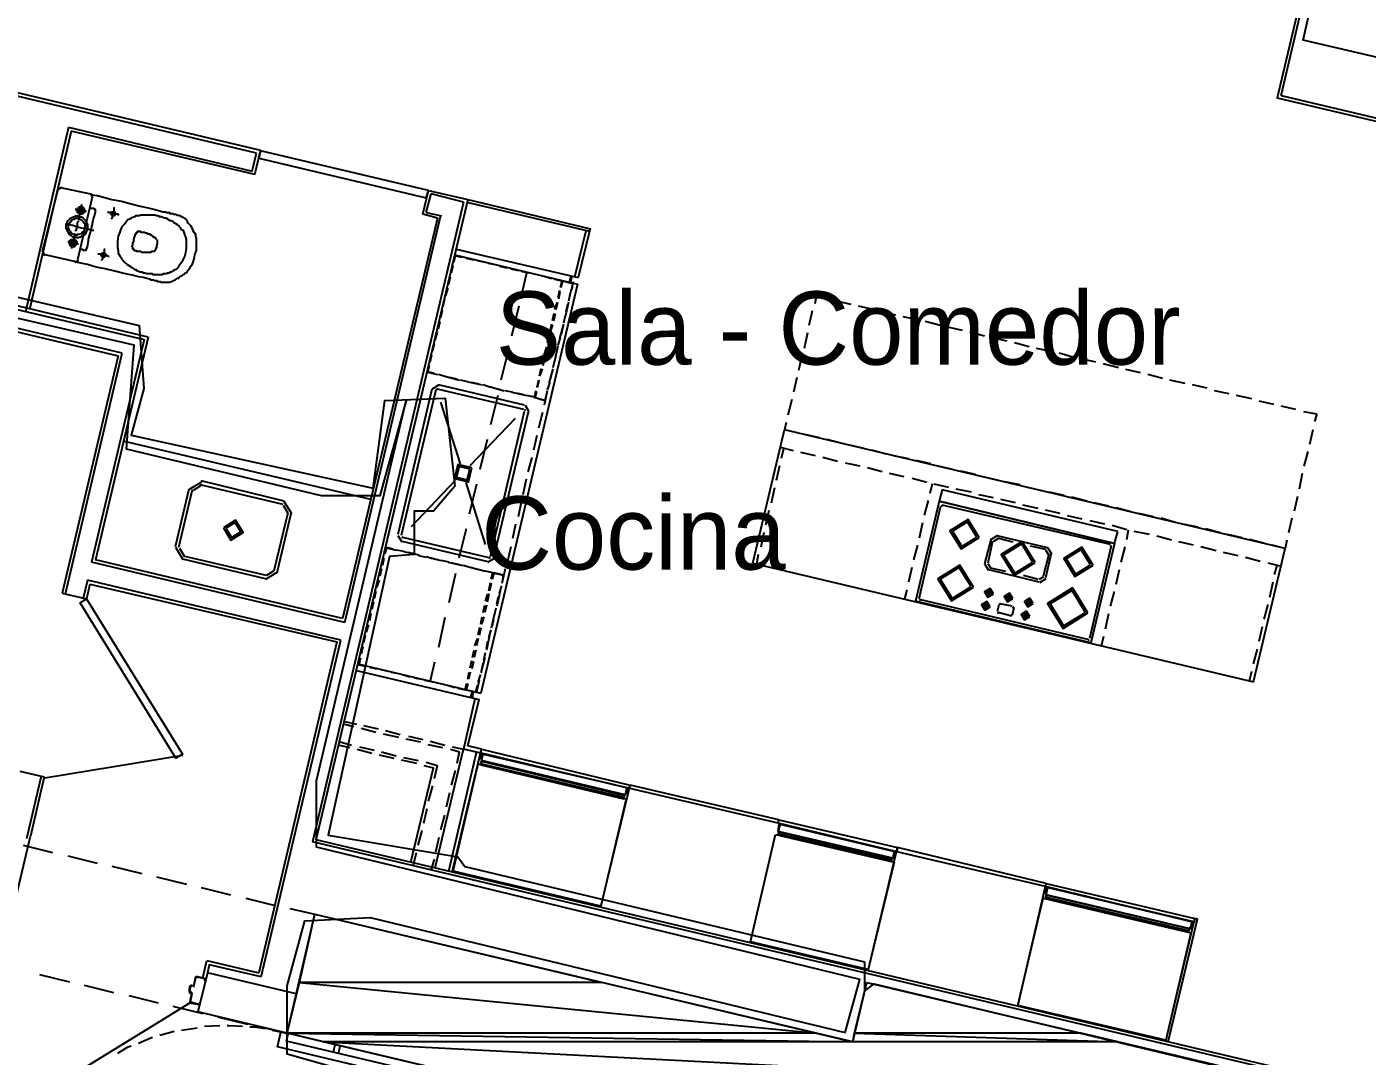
# Model space of a CAD drawing. Header units: feet. Extents: x -84 to 198, y -22 to 181.
# Drawn here: x 93.01 to 115, y 114.7 to 131.58 of the extents above; entities that cross this region are included whole.
import ezdxf
from ezdxf.enums import TextEntityAlignment as Align

# ---------------------------------------------------------------- set-up
doc = ezdxf.new("R2010")
doc.units = ezdxf.units.FT
for name, color, linetype in [('A-AREA-COMUN', 252, 'CONTINUOUS'), ('A-AREA-UNIDAD', 30, 'CONTINUOUS'), ('A-LINEA', 7, 'CONTINUOUS'), ('A-MURO-CONCRETO', 8, 'CONTINUOUS'), ('A-NOMBRE-ESPACIO', 2, 'CONTINUOUS')]:
    doc.layers.add(name, color=color, linetype=linetype)

msp = doc.modelspace()

# ---------------------------------------------------------------- linework, layer by layer
at = {"layer": 'A-AREA-COMUN'}
msp.add_lwpolyline([(98.592, 114.3644), (97.28, 114.7378), (97.28, 115.8578), (97.568, 116.9244), (98.64, 116.9778), (106.432, 115.0933), (106.672, 115.9644), (97.76, 118.1333), (97.76, 119.2178), (99.232, 125.4578), (98.8, 123.8933), (97.84, 123.8933), (94.64, 124.6578), (94.768, 126.3644), (87.808, 127.9644)], dxfattribs=at)
at = {"layer": 'A-AREA-UNIDAD'}
msp.add_lwpolyline([(88, 128.2844), (94.848, 126.6844), (94.928, 125.6533), (94.72, 124.8889), (98.688, 124.0178), (98.88, 125.4578), (99.872, 125.4933), (100.032, 124.0533), (99.68, 123.6444), (99.36, 123.6444), (99.36, 122.9333), (98.96, 122.8978), (97.952, 118.3289), (100.08, 117.9733), (100.192, 117.8133), (106.752, 116.2489), (106.752, 115.7689), (106.912, 115.8933), (114.4, 114.0978), (115.488, 114.2044), (123.28, 112.3378), (124.288, 112.3378), (124.352, 111.8933), (135.968, 109.1733)], dxfattribs=at)
at = {"layer": 'A-LINEA'}
for p, q in [((113.5867, 130.4578), (113.96, 132.0444)), ((92.3733, 130.6178), (96.84, 129.5644)), ((96.7733, 129.5111), (92.4133, 130.5511)), ((113.5867, 130.4578), (119.08, 129.1644)), ((93.6933, 129.9378), (92.9867, 126.9111)), ((93.7333, 129.8711), (93.0533, 126.9511)), ((93.6933, 129.9378), (96.7067, 129.2178)), ((96.7467, 129.1644), (93.7333, 129.8711)), ((96.7467, 129.1644), (96.84, 129.5511)), ((96.7067, 129.2178), (96.7733, 129.5111)), ((93.2667, 127.8978), (93.52, 128.9244)), ((93.5774, 128.9499), (93.5213, 128.9152)), ((93.56, 128.9511), (94.0533, 128.8444)), ((99.5067, 128.5111), (99.6, 128.8978)), ((99.6, 128.8978), (100.24, 128.7511)), ((94.08, 128.7911), (93.84, 127.7644)), ((94.0921, 128.787), (94.0574, 128.8432)), ((100.1733, 128.7111), (97.6933, 118.2178)), ((100.24, 128.7511), (97.7467, 118.2444)), ((99.56, 128.5378), (99.64, 128.8444)), ((100.1733, 128.7111), (99.64, 128.8444)), ((100.24, 128.7511), (102.2533, 128.2711)), ((99.7467, 128.4444), (98.1867, 121.8844)), ((98.2267, 121.8178), (99.8, 128.4978)), ((99.7467, 128.4444), (99.5067, 128.5111)), ((99.56, 128.5378), (99.8133, 128.4844)), ((102, 127.4844), (102.1867, 128.2444)), ((102.24, 128.2311), (102.0533, 127.4711)), ((95, 126.4978), (87.96, 128.1644)), ((93.2679, 127.8886), (93.3026, 127.8324)), ((93.7867, 127.7378), (93.3067, 127.8444)), ((100.0267, 127.8444), (102.04, 127.3644)), ((100.0533, 127.9378), (102.0533, 127.4711)), ((100.2133, 127.7911), (100.3333, 127.7644)), ((87.8667, 127.7644), (94.5067, 126.1911)), ((93.7959, 127.7257), (93.8521, 127.7603)), ((99.9733, 127.5511), (100, 127.6711)), ((100.4, 127.7511), (100.52, 127.7244)), ((100.5733, 127.7111), (100.6933, 127.6844)), ((100.76, 127.6578), (100.88, 127.6311)), ((100.9467, 127.6178), (101.0667, 127.5911)), ((101.12, 127.5778), (101.24, 127.5511)), ((101.2133, 127.5644), (101.1333, 127.2444)), ((99.9333, 127.3644), (99.96, 127.4844)), ((102.04, 127.3644), (100.4533, 120.6578)), ((101.3067, 127.5378), (101.4267, 127.5111)), ((101.4933, 127.4978), (101.6133, 127.4578)), ((101.9333, 127.4978), (101.9067, 127.3911)), ((101.9467, 127.4978), (101.92, 127.3911)), ((101.9733, 127.4044), (101.92, 127.2044)), ((99.84, 127.0044), (99.8667, 127.1244)), ((99.88, 127.1778), (99.92, 127.2978)), ((101.7467, 127.2578), (101.72, 127.1378)), ((101.7333, 127.1244), (101.76, 127.2444)), ((101.92, 127.2178), (101.8933, 127.0844)), ((105.96, 127.1644), (105.9333, 127.0444)), ((106.1733, 127.1244), (105.96, 127.1644)), ((99.8, 126.8178), (99.8267, 126.9378)), ((101.08, 127.0044), (100.96, 126.5111)), ((101.7067, 127.0711), (101.6667, 126.9511)), ((101.6933, 126.9511), (101.72, 127.0711)), ((101.8933, 127.0711), (101.84, 126.8311)), ((101.88, 127.0311), (101.8533, 126.9111)), ((105.8933, 126.9244), (105.84, 126.6844)), ((106.5333, 127.0311), (106.2933, 127.0844)), ((106.8933, 126.9511), (106.6533, 127.0044)), ((107.2667, 126.8578), (107.0267, 126.9111)), ((99.76, 126.6311), (99.7867, 126.7511)), ((101.6133, 126.7111), (101.5867, 126.5911)), ((101.6, 126.5778), (101.64, 126.6978)), ((101.6533, 126.8844), (101.6267, 126.7644)), ((101.6533, 126.7644), (101.68, 126.8844)), ((101.8133, 126.7111), (101.7467, 126.4711)), ((101.84, 126.8444), (101.8133, 126.7244)), ((107.6267, 126.7778), (107.3867, 126.8311)), ((108, 126.6844), (107.7467, 126.7511)), ((94.9333, 126.4578), (94.0667, 122.8044)), ((95, 126.4978), (94.1333, 122.8444)), ((99.7067, 126.4444), (99.7467, 126.5778)), ((101.5733, 126.5244), (101.5467, 126.4044)), ((101.56, 126.4044), (101.5867, 126.5244)), ((101.76, 126.4844), (101.72, 126.3644)), ((101.8, 126.6578), (101.7733, 126.5378)), ((105.8133, 126.5644), (105.76, 126.3111)), ((108.36, 126.6044), (108.12, 126.6578)), ((108.72, 126.5111), (108.48, 126.5778)), ((109.0933, 126.4311), (108.84, 126.4844)), ((99.6667, 126.2711), (99.6933, 126.3911)), ((100.9067, 126.2711), (100.7867, 125.7911)), ((101.5333, 126.3378), (101.4933, 126.2178)), ((101.52, 126.2178), (101.5467, 126.3378)), ((101.72, 126.3511), (101.6667, 126.0978)), ((101.7067, 126.2978), (101.68, 126.1778)), ((109.4533, 126.3378), (109.2133, 126.4044)), ((109.8133, 126.2578), (109.5733, 126.3111)), ((94.5067, 126.1911), (93.5867, 122.2978)), ((93.64, 122.2844), (94.5733, 126.2311)), ((99.5867, 125.9244), (99.6133, 126.0311)), ((99.6267, 126.0844), (99.6533, 126.2044)), ((101.48, 126.1644), (101.4533, 126.0444)), ((101.48, 126.0311), (101.5067, 126.1511)), ((101.6667, 126.1111), (101.64, 125.9911)), ((105.72, 126.1911), (105.6667, 125.9511)), ((110.1867, 126.1644), (109.9467, 126.2311)), ((110.5467, 126.0844), (110.3067, 126.1378)), ((110.92, 125.9911), (110.6667, 126.0578)), ((99.56, 125.9244), (99.7467, 125.8844)), ((99.6933, 125.8978), (99.5867, 125.9244)), ((99.88, 125.8444), (99.76, 125.8844)), ((99.8667, 125.8578), (100.1067, 125.7911)), ((100.0667, 125.8044), (99.9467, 125.8311)), ((101.44, 125.9778), (101.4133, 125.8578)), ((101.4267, 125.8578), (101.4667, 125.9778)), ((101.64, 125.9778), (101.5733, 125.7378)), ((101.6267, 125.9378), (101.6, 125.8178)), ((105.64, 125.8311), (105.5867, 125.5911)), ((111.28, 125.9111), (111.04, 125.9644)), ((111.64, 125.8178), (111.4, 125.8844)), ((99.6533, 125.6444), (99.0933, 123.2578)), ((99.72, 125.6311), (99.1467, 123.2444)), ((99.76, 125.7088), (99.6557, 125.6444)), ((99.7446, 125.6439), (99.7205, 125.629)), ((101.16, 125.3111), (99.7467, 125.6444)), ((101.1733, 125.3778), (99.76, 125.7111)), ((100.24, 125.7644), (100.12, 125.7911)), ((100.24, 125.7644), (100.48, 125.7111)), ((100.4267, 125.7244), (100.3067, 125.7511)), ((100.6133, 125.6711), (100.4933, 125.7111)), ((100.6, 125.6844), (100.84, 125.6178)), ((100.7867, 125.6311), (100.6667, 125.6578)), ((100.9733, 125.5911), (100.8533, 125.6178)), ((100.96, 125.5911), (101.2133, 125.5378)), ((101.16, 125.5511), (101.04, 125.5778)), ((101.3467, 125.4978), (101.3733, 125.6044)), ((101.4, 125.7911), (101.3733, 125.6711)), ((101.3867, 125.6711), (101.4133, 125.7911)), ((101.5467, 125.6178), (101.4933, 125.3778)), ((101.5867, 125.7511), (101.5467, 125.6311)), ((112.0133, 125.7378), (111.76, 125.7911)), ((112.3733, 125.6578), (112.1333, 125.7111)), ((112.7333, 125.5644), (112.4933, 125.6178)), ((100.12, 124.4178), (99.8, 125.4311)), ((100.7333, 125.5378), (100.6133, 125.0578)), ((101.251, 125.2712), (101.1866, 125.3754)), ((101.3333, 125.5111), (101.5067, 125.4578)), ((105.56, 125.4711), (105.4933, 125.2178)), ((113.1067, 125.4844), (112.8533, 125.5378)), ((113.4667, 125.3911), (113.2267, 125.4444)), ((113.8267, 125.3111), (113.5867, 125.3644)), ((100.28, 124.3911), (101.0267, 125.1644)), ((100.6133, 122.8978), (101.1733, 125.2844)), ((100.6667, 122.8844), (101.24, 125.2711)), ((101.1861, 125.2865), (101.1713, 125.3106)), ((101.4667, 125.2578), (101.4, 125.0044)), ((114.1733, 125.2311), (113.96, 125.2711)), ((114.1733, 125.2311), (114.1333, 125.1111)), ((104.92, 122.7911), (105.44, 124.9778)), ((105.4667, 125.0978), (105.44, 124.9778)), ((105.6533, 124.9244), (105.44, 124.9778)), ((114.1067, 124.9778), (114.0533, 124.7378)), ((98.6533, 123.8311), (94.5867, 124.7911)), ((100.56, 124.8178), (100.44, 124.3244)), ((101.3733, 124.8844), (101.32, 124.6444)), ((106.0133, 124.8444), (105.7733, 124.8978)), ((106.3867, 124.7511), (106.1333, 124.8178)), ((106.7467, 124.6711), (106.5067, 124.7244)), ((101.2933, 124.5244), (101.2267, 124.2844)), ((105.5867, 124.6311), (105.3733, 124.6844)), ((105.3867, 124.5111), (105.4267, 124.6711)), ((105.9467, 124.5511), (105.7067, 124.6044)), ((106.3067, 124.4578), (106.0667, 124.5244)), ((107.1067, 124.5778), (106.8667, 124.6444)), ((107.48, 124.4978), (107.2267, 124.5511)), ((114.0267, 124.6178), (113.96, 124.3778)), ((105.3067, 124.1511), (105.36, 124.3911)), ((106.68, 124.3778), (106.44, 124.4311)), ((107.04, 124.2844), (106.8, 124.3511)), ((107.4, 124.2044), (107.16, 124.2578)), ((107.84, 124.4178), (107.6, 124.4711)), ((108.2, 124.3244), (107.96, 124.3778)), ((108.5733, 124.2444), (108.3333, 124.2978)), ((113.9333, 124.2578), (113.88, 124.0044)), ((95.8718, 124.1199), (95.6712, 123.9963)), ((95.8564, 124.0551), (95.736, 123.9809)), ((97.2133, 123.7511), (95.8533, 124.0711)), ((97.2267, 123.8044), (95.8667, 124.1378)), ((99.32, 123.3911), (100.04, 124.1511)), ((100.5333, 123.0978), (100.2133, 124.1111)), ((100.3867, 124.0844), (100.2667, 123.5911)), ((101.2, 124.1644), (101.1467, 123.9111)), ((107.7733, 124.1111), (107.5333, 124.1778)), ((107.8267, 123.9378), (107.8667, 124.0978)), ((108.1333, 124.0311), (107.8933, 124.0844)), ((108.9333, 124.1511), (108.6933, 124.2044)), ((109.3067, 124.0711), (109.0533, 124.1244)), ((95.6667, 124.0044), (95.44, 123.0578)), ((95.72, 123.9911), (95.4933, 123.0444)), ((105.2267, 123.7778), (105.28, 124.0311)), ((107.7333, 123.5778), (107.8, 123.8178)), ((108.5067, 123.9511), (108.2533, 124.0044)), ((108.8667, 123.8578), (108.6267, 123.9111)), ((109.2267, 123.7778), (108.9867, 123.8311)), ((109.6667, 123.9778), (109.4267, 124.0311)), ((110.0267, 123.8978), (109.7867, 123.9511)), ((110.4, 123.8044), (110.1467, 123.8711)), ((113.8533, 123.8844), (113.8, 123.6444)), ((97.0667, 122.6711), (97.2933, 123.6178)), ((97.12, 122.6578), (97.3467, 123.6044)), ((97.2906, 123.6147), (97.2164, 123.7351)), ((97.3555, 123.5993), (97.2318, 123.7999)), ((101.12, 123.7911), (101.0667, 123.5511)), ((105.1333, 123.4178), (105.1867, 123.6578)), ((107.9733, 123.8044), (107.5867, 122.1644)), ((108, 123.7244), (107.64, 122.2044)), ((110.8533, 123.1111), (107.9733, 123.8044)), ((108.0379, 123.7372), (108.0139, 123.7224)), ((110.7867, 123.0978), (108.0267, 123.7378)), ((109.6, 123.6844), (109.3467, 123.7378)), ((109.96, 123.6044), (109.72, 123.6578)), ((110.76, 123.7244), (110.52, 123.7778)), ((111.12, 123.6311), (110.88, 123.6978)), ((111.4933, 123.5511), (111.2533, 123.6044)), ((101.0267, 123.4311), (100.9733, 123.1911)), ((107.6533, 123.2044), (107.7067, 123.4578)), ((110.32, 123.5111), (110.08, 123.5644)), ((110.6933, 123.4311), (110.4533, 123.4844)), ((111.0533, 123.3378), (110.8133, 123.4044)), ((111.8533, 123.4578), (111.6133, 123.5244)), ((112.2267, 123.3778), (111.9733, 123.4311)), ((113.76, 123.5244), (113.7067, 123.2844)), ((99.0957, 123.2444), (99.16, 123.1401)), ((99.1605, 123.229), (99.1754, 123.205)), ((99.1733, 123.2178), (100.5867, 122.8844)), ((100.2133, 123.3511), (100.0933, 122.8711)), ((105.0533, 123.0578), (105.1067, 123.2978)), ((108.8267, 123.1911), (108.72, 122.7778)), ((108.9333, 123.2421), (108.829, 123.1777)), ((108.9405, 123.1895), (108.8683, 123.1449)), ((108.92, 123.2444), (109.7467, 123.0444)), ((108.9333, 123.2044), (109.1867, 123.1378)), ((111.0533, 123.1778), (111.08, 123.3378)), ((111.4267, 123.2578), (111.1733, 123.3111)), ((111.7867, 123.1644), (111.5467, 123.2311)), ((112.5867, 123.2844), (112.3467, 123.3511)), ((112.9467, 123.2044), (112.7067, 123.2578)), ((113.32, 123.1111), (113.0667, 123.1778)), ((95.4445, 123.0496), (95.5682, 122.8489)), ((95.5094, 123.0342), (95.5836, 122.9138)), ((98.88, 123.0444), (99.0667, 123.0044)), ((98.9067, 123.0444), (98.88, 122.9378)), ((99.0133, 123.0178), (98.9067, 123.0444)), ((99.2, 122.9778), (99.08, 123.0044)), ((99.16, 123.1511), (100.5733, 122.8178)), ((99.1867, 122.9778), (99.44, 122.9244)), ((99.3867, 122.9378), (99.2667, 122.9644)), ((100.9467, 123.0578), (100.8933, 122.8178)), ((104.9867, 122.7778), (105.0133, 122.9378)), ((107.56, 122.8444), (107.6267, 123.0844)), ((108.8533, 123.1511), (108.7733, 122.7911)), ((109.4667, 123.0711), (109.72, 123.0178)), ((109.7733, 122.9378), (109.68, 122.5778)), ((109.8133, 122.9511), (109.72, 122.5511)), ((109.7717, 122.9306), (109.7271, 123.0028)), ((109.8243, 122.9378), (109.76, 123.0421)), ((110.8, 123.0711), (110.44, 121.5511)), ((110.8533, 123.1111), (110.4667, 121.4844)), ((110.7995, 123.0598), (110.7846, 123.0839)), ((110.96, 122.8044), (111.0267, 123.0578)), ((112.1467, 123.0844), (111.9067, 123.1378)), ((112.52, 122.9911), (112.2667, 123.0578)), ((112.88, 122.9111), (112.64, 122.9644)), ((113.1333, 120.8444), (113.6533, 123.0311)), ((113.6533, 123.0311), (113.44, 123.0844)), ((98.2267, 121.8178), (94.0667, 122.8044)), ((98.1867, 121.8844), (94.1333, 122.8444)), ((95.56, 122.8578), (96.92, 122.5378)), ((95.5733, 122.9111), (96.9333, 122.5911)), ((98.8667, 122.8711), (98.84, 122.7511)), ((99.56, 122.8844), (99.44, 122.9111)), ((99.56, 122.8978), (99.8, 122.8311)), ((99.7467, 122.8444), (99.6267, 122.8711)), ((99.9333, 122.8044), (99.8133, 122.8311)), ((99.92, 122.8044), (100.16, 122.7511)), ((100.1067, 122.7644), (99.9867, 122.7911)), ((100.2933, 122.7111), (100.1733, 122.7511)), ((100.28, 122.7244), (100.5333, 122.6578)), ((100.5734, 122.8068), (100.6777, 122.8712)), ((100.5887, 122.8716), (100.6128, 122.8865)), ((104.92, 122.7911), (113.1333, 120.8444)), ((107.48, 122.4844), (107.5333, 122.7244)), ((108.7223, 122.7777), (108.7867, 122.6734)), ((108.7749, 122.7849), (108.8195, 122.7127)), ((113.24, 122.8178), (113, 122.8844)), ((113.5733, 122.7378), (113.3733, 122.7911)), ((113.48, 122.6044), (113.52, 122.7511)), ((94, 122.5111), (93.9333, 122.2178)), ((98.16, 121.5244), (94, 122.5111)), ((96.9282, 122.5289), (97.1288, 122.6526)), ((96.9436, 122.5938), (97.064, 122.668)), ((98.7867, 122.5111), (98.7467, 122.3911)), ((98.8267, 122.6978), (98.8, 122.5778)), ((100.04, 122.6178), (99.9333, 122.1378)), ((100.48, 122.6711), (100.36, 122.6978)), ((100.6667, 122.6311), (100.64, 122.5244)), ((100.6533, 122.6311), (100.8267, 122.5911)), ((100.8533, 122.6978), (100.8, 122.4578)), ((108.7867, 122.6844), (109.6133, 122.4844)), ((108.8133, 122.7111), (109.0667, 122.6578)), ((109.36, 122.5911), (109.6, 122.5244)), ((109.6195, 122.5261), (109.6917, 122.5706)), ((109.6267, 122.4734), (109.731, 122.5378)), ((110.88, 122.4444), (110.9333, 122.6844)), ((93.5867, 122.2978), (93.9867, 122.2044)), ((94.04, 122.4444), (93.9867, 122.2044)), ((94.04, 122.4444), (98.0933, 121.4978)), ((98.7333, 122.3244), (98.7067, 122.2044)), ((100.5333, 122.1644), (100.5733, 122.2844)), ((100.5867, 122.2844), (100.56, 122.1511)), ((100.5867, 122.3378), (100.6133, 122.4711)), ((100.6267, 122.4578), (100.6, 122.3378)), ((100.7733, 122.3378), (100.72, 122.0844)), ((100.76, 122.2978), (100.8, 122.4178)), ((107.4133, 122.2044), (107.4533, 122.3511)), ((108.8, 122.3244), (108.7867, 122.2578)), ((110.7867, 122.0844), (110.8533, 122.3244)), ((113.4, 122.2311), (113.4533, 122.4844)), ((98.6933, 122.1511), (98.6667, 122.0311)), ((100.4933, 121.9778), (100.52, 122.0978)), ((100.5467, 122.0978), (100.52, 121.9778)), ((100.68, 121.9378), (100.7067, 122.0578)), ((100.72, 122.1244), (100.7467, 122.2444)), ((110.4667, 121.4844), (107.5867, 122.1644)), ((110.4133, 121.5378), (107.6533, 122.1911)), ((107.6539, 122.2024), (107.6687, 122.1783)), ((108.7333, 122.1111), (108.72, 122.0444)), ((108.7467, 122.1111), (108.7333, 122.0444)), ((108.7467, 122.1111), (108.7467, 122.1111)), ((108.9333, 122.0044), (108.96, 122.1111)), ((108.9846, 122.1239), (108.9605, 122.109)), ((109.1733, 122.0844), (108.9733, 122.1244)), ((109.12, 122.2578), (109.1067, 122.1778)), ((109.2, 122.0578), (109.1733, 121.9378)), ((109.1995, 122.0465), (109.1846, 122.0706)), ((109.4267, 122.1778), (109.4133, 122.1111)), ((109.44, 122.1778), (109.44, 122.1778)), ((109.4533, 122.1778), (109.44, 122.1111)), ((113.3067, 121.8711), (113.3733, 122.1111)), ((98.6533, 121.9644), (98.6267, 121.8444)), ((99.8667, 121.8978), (99.76, 121.4044)), ((100.4533, 121.7911), (100.48, 121.9111)), ((100.5067, 121.9111), (100.4667, 121.7911)), ((100.68, 121.9644), (100.6267, 121.7244)), ((100.64, 121.7511), (100.6667, 121.8711)), ((108.9339, 121.989), (108.9487, 121.965)), ((109.1467, 121.9244), (108.9467, 121.9778)), ((109.1487, 121.925), (109.1728, 121.9398)), ((109.4, 121.9511), (109.3867, 121.8844)), ((110.7067, 121.7111), (110.76, 121.9644)), ((98.6133, 121.7778), (98.5733, 121.6578)), ((100.4133, 121.6178), (100.44, 121.7378)), ((100.4533, 121.7244), (100.4267, 121.6044)), ((100.5867, 121.5644), (100.6267, 121.6978)), ((113.2267, 121.5111), (113.28, 121.7511)), ((98.0933, 121.4978), (96.8133, 116.0711)), ((96.8533, 116.0044), (98.16, 121.5244)), ((98.52, 121.4178), (98.4933, 121.2978)), ((98.56, 121.6044), (98.5333, 121.4844)), ((100.36, 121.4311), (100.4, 121.5511)), ((100.4133, 121.5511), (100.3867, 121.4311)), ((100.6, 121.6044), (100.5467, 121.3644)), ((100.5467, 121.3911), (100.5733, 121.5111)), ((110.4154, 121.525), (110.4395, 121.5398)), ((110.64, 121.4311), (110.68, 121.5911)), ((100.28, 121.0711), (100.3067, 121.1911)), ((100.3333, 121.1778), (100.3067, 121.0578)), ((100.32, 121.2444), (100.3467, 121.3644)), ((100.3733, 121.3644), (100.3467, 121.2444)), ((100.52, 121.2444), (100.4533, 120.9911)), ((100.5067, 121.2044), (100.5333, 121.3244)), ((113.1333, 121.1378), (113.2, 121.3778)), ((98.4133, 121.0311), (100.4267, 120.5511)), ((98.44, 121.1378), (100.4533, 120.6578)), ((98.6267, 121.0844), (98.7467, 121.0578)), ((98.8133, 121.0444), (98.9333, 121.0178)), ((98.9867, 121.0044), (99.1067, 120.9778)), ((99.1733, 120.9644), (99.2933, 120.9244)), ((99.6933, 121.1644), (99.6267, 120.8578)), ((100.24, 120.8844), (100.2667, 121.0044)), ((100.28, 121.0044), (100.2533, 120.8844)), ((100.4133, 120.8444), (100.4533, 120.9644)), ((100.4667, 121.0178), (100.4933, 121.1511)), ((113.0667, 120.8578), (113.1067, 121.0178)), ((99.36, 120.9111), (99.48, 120.8844)), ((99.5333, 120.8711), (99.6667, 120.8444)), ((99.72, 120.8311), (99.84, 120.8044)), ((99.9067, 120.7911), (100.0267, 120.7511)), ((100.4267, 120.8711), (100.3867, 120.6711)), ((100.36, 120.5644), (100.1733, 119.7378)), ((100.24, 119.7911), (100.4267, 120.5511)), ((100.2933, 120.5911), (100.32, 120.6844)), ((100.32, 120.5778), (100.3333, 120.6844)), ((98.2267, 120.1911), (98.4133, 120.1511)), ((98.2267, 120.1511), (98.3733, 120.1111)), ((98.4933, 120.0844), (98.7333, 120.0178)), ((98.5333, 120.1244), (98.7733, 120.0711)), ((98.1467, 119.8578), (98.3333, 119.8044)), ((98.8533, 119.9911), (99.1067, 119.9378)), ((98.8933, 120.0444), (99.1333, 119.9778)), ((99.2267, 119.9111), (99.4667, 119.8578)), ((99.2667, 119.9511), (99.5067, 119.8978)), ((99.6267, 119.8711), (99.8667, 119.8044)), ((93.3023, 119.2716), (95.5646, 119.6422)), ((98.1333, 119.8044), (98.3067, 119.7644)), ((98.4267, 119.7378), (98.6667, 119.6711)), ((98.4667, 119.7778), (98.7067, 119.7244)), ((98.7867, 119.6444), (99.0267, 119.5911)), ((98.8267, 119.6978), (99.0667, 119.6311)), ((99.5867, 119.8178), (99.8267, 119.7644)), ((99.7067, 117.7911), (100.1733, 119.7378)), ((99.9333, 117.7378), (100.3867, 119.6844)), ((99.96, 119.7378), (100.1067, 119.6978)), ((99.9867, 119.7778), (100.1733, 119.7378)), ((99.9867, 117.7244), (100.4667, 119.7378)), ((100.0667, 119.5111), (100.1067, 119.6978)), ((100.4533, 119.6711), (100.1733, 119.7378)), ((100.4667, 119.7378), (100.24, 119.7911)), ((99.1467, 119.5644), (99.4, 119.5111)), ((99.1867, 119.6044), (99.4267, 119.5511)), ((99.3067, 117.8844), (99.68, 119.4311)), ((99.52, 119.4711), (99.68, 119.4311)), ((99.56, 119.5244), (99.7467, 119.4711)), ((99.6933, 119.2578), (99.7467, 119.4711)), ((102.8, 118.9778), (100.4667, 119.5378)), ((102.8, 118.9778), (100.4667, 119.5378)), ((100.4667, 119.4978), (102.8, 118.9511)), ((100.4667, 119.4978), (102.8, 118.9511)), ((92.8933, 119.3778), (93.2933, 119.2844)), ((93.24, 119.2978), (93, 118.2711)), ((93.2933, 119.2844), (93.0667, 118.3111)), ((99.9733, 119.1511), (100.04, 119.3911)), ((99.6, 118.8844), (99.6667, 119.1378)), ((99.8933, 118.7911), (99.9467, 119.0311)), ((102.4267, 117.1511), (102.9067, 119.1511)), ((105.3333, 118.5244), (102.88, 119.0978)), ((105.3467, 118.5778), (102.9067, 119.1511)), ((99.52, 118.5244), (99.5733, 118.7644)), ((99.8, 118.4178), (99.8667, 118.6578)), ((99.4267, 118.1644), (99.4933, 118.4044)), ((107.2, 117.9378), (105.3467, 118.3778)), ((107.2, 117.9378), (105.3467, 118.3778)), ((105.3467, 118.3511), (107.1867, 117.9111)), ((105.3467, 118.3511), (107.1867, 117.9111)), ((92.6933, 116.7378), (93.0667, 118.3111)), ((92.6933, 116.7378), (93.0667, 118.3111)), ((92.9467, 118.1644), (93.4267, 118.0444)), ((123.4, 112.1244), (97.6933, 118.2178)), ((97.7467, 118.2578), (123.4133, 112.1778)), ((99.72, 118.0578), (99.7733, 118.2978)), ((106.8133, 116.1111), (107.2933, 118.1244)), ((109.7333, 117.5378), (107.2933, 118.1244)), ((93.68, 117.9911), (94.16, 117.8711)), ((99.3467, 117.8178), (99.4, 118.0444)), ((99.64, 117.7511), (99.6933, 117.9378)), ((109.72, 117.4844), (107.28, 118.0578)), ((94.4, 117.8178), (94.8933, 117.6978)), ((95.1333, 117.6444), (95.6267, 117.5244)), ((95.8667, 117.4711), (96.3467, 117.3511)), ((109.2667, 115.5244), (109.7333, 117.5378)), ((96.6, 117.2978), (97.08, 117.1778)), ((109.7333, 117.3111), (112.0667, 116.7644)), ((109.7333, 117.3111), (112.0667, 116.7644)), ((112.08, 116.7911), (109.7467, 117.3378)), ((112.08, 116.7911), (109.7467, 117.3378)), ((97.32, 117.1244), (97.7333, 117.0311)), ((111.6933, 114.9511), (112.1733, 116.9644)), ((95.8933, 115.9911), (95.96, 116.2711)), ((95.8933, 115.9911), (95.96, 116.2711)), ((95.96, 116.2711), (96.8133, 116.0711)), ((95.96, 116.2711), (96.8133, 116.0711)), ((93.2133, 116.0444), (93.7067, 115.9244)), ((95.7733, 116.0044), (95.7467, 115.8711)), ((95.7867, 116.0044), (95.7867, 116.0044)), ((95.9733, 116.0711), (95.8133, 115.4311)), ((97.4267, 115.7244), (95.9733, 116.0711)), ((93.9467, 115.8711), (94.4267, 115.7511)), ((94.68, 115.6978), (95.16, 115.5778)), ((95.68, 115.8578), (95.6667, 115.7644)), ((95.6667, 115.7511), (95.7067, 115.7511)), ((95.68, 115.7644), (95.68, 115.7644)), ((95.7067, 115.7378), (95.68, 115.5911)), ((95.7333, 115.8578), (95.6933, 115.8711)), ((95.6933, 115.8578), (95.6933, 115.8578)), ((95.6933, 115.7378), (95.6933, 115.7378)), ((95.7195, 115.7265), (95.7046, 115.7506)), ((95.7333, 115.8711), (95.7333, 115.8711)), ((95.7354, 115.845), (95.7595, 115.8598)), ((92.0775, 113.3648), (95.6926, 115.5856)), ((95.4, 115.5244), (95.8933, 115.4044)), ((95.6933, 115.5911), (95.6933, 115.5911)), ((97.28, 115.0844), (95.8133, 115.4311)), ((96.1333, 115.3511), (96.6267, 115.2311)), ((95.4267, 115.1111), (95.1867, 115.0444)), ((95.8, 115.1644), (95.5467, 115.1244)), ((96.1733, 115.2044), (95.92, 115.1911)), ((96.8667, 115.1778), (97.28, 115.0844)), ((97.1733, 115.0978), (97.04, 115.1244)), ((97.12, 114.8578), (97.1733, 115.0978)), ((97.2933, 115.0711), (97.1733, 115.0978)), ((97.2667, 114.9511), (97.2933, 115.0711)), ((99.5333, 114.2844), (97.12, 114.8578)), ((99.4667, 114.4311), (97.2667, 114.9511)), ((98.04, 114.7778), (98.0667, 114.8978)), ((98.12, 114.7511), (98.1467, 114.8711))]:
    msp.add_line(p, q, dxfattribs=at)
for points in [[(113.92, 132.1111), (113.52, 130.4178), (119.12, 129.0978)], [(115.8933, 130.9111), (113.9467, 131.3644), (114.0933, 132.0178)], [(96.8133, 129.4311), (99.56, 128.7778), (99.6, 128.8978), (96.84, 129.5511), (96.8133, 129.4311)], [(94.0533, 128.8444), (94.08, 128.8311), (94.16, 128.8178), (94.2667, 128.7911), (94.4, 128.7511), (94.56, 128.7244), (94.72, 128.6844), (94.8667, 128.6444), (95, 128.6178), (95.1067, 128.5911), (95.1867, 128.5644), (95.24, 128.5511), (95.28, 128.5511), (95.3067, 128.5378), (95.3333, 128.5378), (95.3467, 128.5378), (95.3467, 128.5244), (95.36, 128.5244), (95.3733, 128.5244), (95.3867, 128.5244), (95.4, 128.5244), (95.4133, 128.5111), (95.4267, 128.5111), (95.4533, 128.5111), (95.4667, 128.4978), (95.48, 128.4978), (95.4933, 128.4978), (95.5067, 128.4978), (95.52, 128.4844), (95.5333, 128.4844), (95.5467, 128.4711), (95.56, 128.4711), (95.5733, 128.4578), (95.5867, 128.4444), (95.6, 128.4444), (95.6133, 128.4311), (95.6267, 128.4178), (95.64, 128.4044), (95.64, 128.3778), (95.6533, 128.3644), (95.6667, 128.3511), (95.68, 128.3378), (95.6933, 128.3244), (95.7067, 128.2978), (95.72, 128.2844), (95.72, 128.2711), (95.7333, 128.2444), (95.7467, 128.2178), (95.76, 128.2044), (95.7733, 128.1778), (95.7733, 128.1511), (95.7867, 128.1111), (95.7867, 128.0844), (95.7867, 128.0311), (95.7867, 127.9778), (95.7867, 127.9244), (95.76, 127.8444), (95.7467, 127.7778), (95.7333, 127.7244), (95.7067, 127.6711), (95.68, 127.6311), (95.6667, 127.6044), (95.64, 127.5778), (95.6267, 127.5511), (95.6, 127.5378), (95.5867, 127.5244), (95.56, 127.5111), (95.5467, 127.4978), (95.52, 127.4844), (95.5067, 127.4711), (95.4933, 127.4578), (95.4667, 127.4578), (95.4533, 127.4444), (95.44, 127.4311), (95.4133, 127.4178), (95.4, 127.4178), (95.3867, 127.4044), (95.3733, 127.4044), (95.3467, 127.3911), (95.3333, 127.3911), (95.32, 127.3911), (95.3067, 127.3911), (95.2933, 127.3911), (95.28, 127.3911), (95.2533, 127.3911), (95.24, 127.3911), (95.2267, 127.3911), (95.2133, 127.3911), (95.2, 127.4044), (95.1867, 127.4044), (95.1733, 127.4044), (95.16, 127.4044), (95.1333, 127.4178), (95.12, 127.4178), (95.1067, 127.4178), (95.0933, 127.4311), (95.08, 127.4311), (95.0667, 127.4311), (95.0533, 127.4311), (95.0267, 127.4444), (94.9733, 127.4578), (94.92, 127.4711), (94.84, 127.4844), (94.7333, 127.5111), (94.6, 127.5378), (94.4533, 127.5778), (94.2933, 127.6178), (94.1467, 127.6444), (94, 127.6844), (93.8933, 127.7111), (93.8133, 127.7244), (93.7867, 127.7378)], [(93.8667, 128.4444), (93.8667, 128.4578), (93.8667, 128.4711), (93.88, 128.5111), (93.88, 128.5378), (93.8933, 128.5778), (93.9067, 128.6178), (93.9067, 128.6444), (93.9067, 128.6578), (93.92, 128.6711)], [(100.2267, 128.7111), (102.24, 128.2311), (102.2533, 128.2711)], [(94, 128.2578), (93.9867, 128.2311), (93.9733, 128.2044), (93.96, 128.1778), (93.9333, 128.1644), (93.9067, 128.1511), (93.88, 128.1378), (93.8533, 128.1244), (93.8267, 128.1244), (93.7867, 128.1378), (93.76, 128.1378), (93.7333, 128.1644), (93.7067, 128.1778), (93.6933, 128.2044), (93.6667, 128.2311), (93.6667, 128.2578), (93.6533, 128.2844), (93.6533, 128.3111), (93.6533, 128.3511), (93.6667, 128.3778), (93.68, 128.4044), (93.7067, 128.4311), (93.72, 128.4444), (93.7467, 128.4578), (93.7733, 128.4711), (93.8133, 128.4844), (93.84, 128.4844), (93.8667, 128.4711), (93.9067, 128.4711), (93.9333, 128.4444), (93.9467, 128.4311), (93.9733, 128.4044), (93.9867, 128.3778), (94, 128.3511), (94, 128.3244), (94, 128.2978), (94, 128.2578)], [(93.96, 128.2711), (93.9467, 128.2578), (93.9467, 128.2311), (93.92, 128.2178), (93.9067, 128.1911), (93.8933, 128.1911), (93.8667, 128.1778), (93.84, 128.1778), (93.8267, 128.1644), (93.8, 128.1778), (93.7733, 128.1778), (93.7467, 128.1911), (93.7333, 128.2044), (93.72, 128.2311), (93.7067, 128.2444), (93.6933, 128.2711), (93.6933, 128.2844), (93.6933, 128.3111), (93.6933, 128.3378), (93.7067, 128.3644), (93.72, 128.3778), (93.7333, 128.4044), (93.7467, 128.4178), (93.7733, 128.4311), (93.7867, 128.4311), (93.8133, 128.4444), (93.84, 128.4444), (93.8533, 128.4311), (93.88, 128.4311), (93.9067, 128.4178), (93.92, 128.4044), (93.9333, 128.3911), (93.9467, 128.3644), (93.96, 128.3511), (93.96, 128.3244), (93.96, 128.2978), (93.96, 128.2711)], [(93.9867, 128.5511), (93.96, 128.5644), (93.9333, 128.5644), (93.9067, 128.5644), (93.88, 128.5778), (93.8533, 128.5778), (93.8267, 128.5911), (93.8133, 128.5911), (93.8, 128.5911)], [(93.9467, 128.5644), (93.9467, 128.5511), (93.9467, 128.5378), (93.9333, 128.5378), (93.9333, 128.5244), (93.92, 128.5244), (93.9067, 128.5111), (93.8933, 128.5111), (93.88, 128.5111), (93.8667, 128.5244), (93.8533, 128.5244), (93.8533, 128.5378), (93.84, 128.5378), (93.84, 128.5511), (93.8267, 128.5644), (93.8267, 128.5778), (93.84, 128.5911), (93.84, 128.6044), (93.8533, 128.6178), (93.8667, 128.6311), (93.88, 128.6311), (93.8933, 128.6311), (93.9067, 128.6311), (93.92, 128.6311), (93.9333, 128.6178), (93.9467, 128.6044), (93.9467, 128.5911), (93.9467, 128.5778), (93.9467, 128.5644)], [(93.92, 128.5644), (93.92, 128.5511), (93.9067, 128.5511), (93.9067, 128.5378), (93.8933, 128.5378), (93.88, 128.5378), (93.88, 128.5511), (93.8667, 128.5511), (93.8667, 128.5644), (93.8667, 128.5778), (93.8667, 128.5911), (93.88, 128.6044), (93.8933, 128.6044), (93.9067, 128.6044), (93.92, 128.5911), (93.92, 128.5778), (93.92, 128.5644)], [(93.88, 127.9378), (93.8933, 127.9378), (93.9067, 127.9378), (93.92, 127.9378), (93.9333, 127.9244), (93.9467, 127.9244), (93.96, 127.9244), (93.9733, 127.9244), (93.9867, 127.9378), (93.9867, 127.9511), (94, 127.9778), (94.0133, 128.0444), (94.0267, 128.1244), (94.0533, 128.2178), (94.08, 128.3244), (94.0933, 128.4178), (94.12, 128.4844), (94.1333, 128.5378), (94.1333, 128.5644), (94.1333, 128.5778), (94.1333, 128.5911), (94.12, 128.5911), (94.1067, 128.6044), (94.0933, 128.6044), (94.08, 128.6044), (94.0667, 128.6044), (94.0533, 128.6178), (94.04, 128.6178)], [(94.52, 128.4978), (94.4933, 128.5111), (94.4667, 128.5111), (94.44, 128.5244), (94.4133, 128.5244), (94.3867, 128.5378), (94.36, 128.5378), (94.3467, 128.5378), (94.3333, 128.5378)], [(94.4667, 128.5111), (94.4533, 128.5111), (94.4533, 128.4978), (94.44, 128.4844), (94.4267, 128.4844), (94.4133, 128.4844), (94.4, 128.4978), (94.4, 128.5111), (94.3867, 128.5111), (94.3867, 128.5244), (94.4, 128.5378), (94.4, 128.5511), (94.4133, 128.5511), (94.4267, 128.5511), (94.44, 128.5511), (94.4533, 128.5511), (94.4533, 128.5378), (94.4667, 128.5244), (94.4667, 128.5111)], [(94.4, 128.4311), (94.4, 128.4444), (94.4133, 128.4578), (94.4133, 128.4844), (94.4267, 128.5111), (94.4267, 128.5378), (94.44, 128.5644), (94.44, 128.5911), (94.44, 128.6178), (94.4533, 128.6178)], [(94.5067, 128.1511), (94.4933, 128.0711), (94.4933, 128.0178), (94.4933, 127.9644), (94.5067, 127.9111), (94.5067, 127.8711), (94.5333, 127.8311), (94.5467, 127.8044), (94.56, 127.7778), (94.5867, 127.7511), (94.6, 127.7378), (94.6267, 127.7111), (94.64, 127.6978), (94.6533, 127.6844), (94.68, 127.6711), (94.6933, 127.6578), (94.7067, 127.6578), (94.72, 127.6444), (94.7467, 127.6311), (94.76, 127.6178), (94.7733, 127.6044), (94.8, 127.6044), (94.8133, 127.5911), (94.84, 127.5778), (94.8667, 127.5644), (94.8933, 127.5644), (94.92, 127.5511), (94.9467, 127.5511), (94.9733, 127.5378), (95, 127.5378), (95.0267, 127.5378), (95.0533, 127.5378), (95.08, 127.5244), (95.1067, 127.5244), (95.1333, 127.5244), (95.1467, 127.5244), (95.1733, 127.5244), (95.1867, 127.5244), (95.2133, 127.5244), (95.2267, 127.5244), (95.2533, 127.5378), (95.2667, 127.5378), (95.28, 127.5378), (95.3067, 127.5378), (95.32, 127.5511), (95.3467, 127.5511), (95.36, 127.5644), (95.3867, 127.5644), (95.4133, 127.5911), (95.44, 127.6044), (95.4667, 127.6178), (95.4933, 127.6444), (95.52, 127.6844), (95.5467, 127.7244), (95.5733, 127.7644), (95.6, 127.8178), (95.6133, 127.8844), (95.6267, 127.9511), (95.6267, 128.0044), (95.6267, 128.0578), (95.6267, 128.0978), (95.6133, 128.1378), (95.6, 128.1778), (95.5867, 128.2178), (95.5733, 128.2444), (95.5467, 128.2578), (95.5333, 128.2844), (95.52, 128.2978), (95.5067, 128.3111), (95.4933, 128.3244), (95.48, 128.3378), (95.4533, 128.3511), (95.44, 128.3644), (95.4267, 128.3644), (95.4133, 128.3778), (95.4, 128.3911), (95.3733, 128.4044), (95.36, 128.4044), (95.3333, 128.4178), (95.32, 128.4311), (95.2933, 128.4444), (95.2667, 128.4444), (95.24, 128.4578), (95.2133, 128.4711), (95.1867, 128.4711), (95.16, 128.4844), (95.1333, 128.4844), (95.1067, 128.4978), (95.08, 128.4978), (95.0533, 128.4978), (95.04, 128.4978), (95.0133, 128.4978), (94.9867, 128.4978), (94.9733, 128.4978), (94.9467, 128.4978), (94.9333, 128.4978), (94.9067, 128.4978), (94.8933, 128.4978), (94.8667, 128.4978), (94.8533, 128.4844), (94.8267, 128.4844), (94.8, 128.4844), (94.7733, 128.4711), (94.7467, 128.4578), (94.72, 128.4444), (94.6933, 128.4311), (94.6667, 128.4178), (94.64, 128.3911), (94.6133, 128.3511), (94.5733, 128.3111), (94.5467, 128.2711), (94.5333, 128.2178), (94.5067, 128.1511)], [(94.1067, 128.2444), (94.08, 128.2444), (94.04, 128.2578), (93.9867, 128.2711), (93.9067, 128.2844), (93.84, 128.2978), (93.76, 128.3244), (93.7067, 128.3378), (93.6667, 128.3378), (93.6533, 128.3511)], [(93.8133, 128.2311), (93.8133, 128.2444), (93.8267, 128.2711), (93.8267, 128.2978), (93.84, 128.3244), (93.84, 128.3511), (93.84, 128.3778), (93.8533, 128.3911), (93.8533, 128.4044)], [(94.7867, 128.1911), (94.8, 128.1911), (94.8, 128.2044), (94.8133, 128.2044), (94.8133, 128.2178), (94.8267, 128.2178), (94.8267, 128.2311), (94.84, 128.2311), (94.8533, 128.2311), (94.8667, 128.2311), (94.88, 128.2178), (94.8933, 128.2178), (94.9067, 128.2178), (94.92, 128.2178), (94.9333, 128.2178), (94.9467, 128.2044), (94.96, 128.2044), (94.9733, 128.2044), (94.9867, 128.1911), (95, 128.1911), (95.0133, 128.1911), (95.0267, 128.1911), (95.0267, 128.1778), (95.04, 128.1778), (95.0533, 128.1644), (95.0667, 128.1511), (95.08, 128.1511), (95.08, 128.1378), (95.0933, 128.1378), (95.1067, 128.1378), (95.12, 128.1244), (95.12, 128.1111), (95.1333, 128.0978), (95.1467, 128.0844), (95.1467, 128.0578), (95.1467, 128.0311), (95.1333, 127.9911), (95.1333, 127.9644), (95.12, 127.9378), (95.1067, 127.9111), (95.0933, 127.8978), (95.08, 127.8978), (95.0533, 127.8978), (95.04, 127.8844), (95.0267, 127.8844), (95.0133, 127.8844), (95, 127.8844), (94.9867, 127.8844), (94.9733, 127.8844), (94.96, 127.8844), (94.9467, 127.8844), (94.9333, 127.8844), (94.92, 127.8844), (94.9067, 127.8844), (94.8933, 127.8844), (94.88, 127.8978), (94.8533, 127.8978), (94.84, 127.8978), (94.8267, 127.8978), (94.8133, 127.8978), (94.8133, 127.9111), (94.8, 127.9111), (94.7867, 127.9111), (94.7733, 127.9111), (94.7733, 127.9244), (94.76, 127.9244), (94.76, 127.9378), (94.7467, 127.9378), (94.7467, 127.9511), (94.7467, 127.9644), (94.7333, 127.9778), (94.7333, 127.9911), (94.7467, 128.0044), (94.7467, 128.0311), (94.76, 128.0711), (94.76, 128.0978), (94.7733, 128.1378), (94.7867, 128.1644), (94.7867, 128.1778), (94.7867, 128.1911)], [(94.5733, 126.2311), (87.92, 127.8044), (87.9867, 128.0978), (94.9333, 126.4578)], [(93.8533, 128.0178), (93.84, 128.0178), (93.8133, 128.0311), (93.7867, 128.0311), (93.7467, 128.0444), (93.72, 128.0444), (93.7067, 128.0578), (93.68, 128.0578)], [(93.8267, 128.0311), (93.8267, 128.0178), (93.8133, 128.0044), (93.8, 127.9911), (93.7867, 127.9911), (93.7867, 127.9778), (93.7733, 127.9778), (93.76, 127.9778), (93.7467, 127.9778), (93.7333, 127.9911), (93.72, 127.9911), (93.72, 128.0044), (93.7067, 128.0178), (93.7067, 128.0311), (93.7067, 128.0444), (93.7067, 128.0578), (93.72, 128.0711), (93.72, 128.0844), (93.7333, 128.0844), (93.7333, 128.0978), (93.7467, 128.0978), (93.76, 128.0978), (93.7733, 128.0978), (93.7867, 128.0978), (93.8, 128.0844), (93.8133, 128.0844), (93.8133, 128.0711), (93.8267, 128.0578), (93.8267, 128.0444), (93.8267, 128.0311)], [(93.8, 128.0311), (93.7867, 128.0178), (93.7733, 128.0178), (93.7733, 128.0044), (93.76, 128.0044), (93.7467, 128.0044), (93.7467, 128.0178), (93.7333, 128.0311), (93.7333, 128.0444), (93.7333, 128.0578), (93.7467, 128.0578), (93.7467, 128.0711), (93.76, 128.0711), (93.7733, 128.0711), (93.7867, 128.0711), (93.7867, 128.0578), (93.8, 128.0578), (93.8, 128.0444), (93.8, 128.0311)], [(93.7467, 127.9511), (93.7467, 127.9644), (93.7467, 127.9778), (93.76, 128.0044), (93.76, 128.0444), (93.7733, 128.0844), (93.7867, 128.1244), (93.7867, 128.1511), (93.8, 128.1644), (93.8, 128.1778)], [(94.36, 127.8178), (94.3467, 127.8178), (94.3333, 127.8311), (94.3067, 127.8311), (94.28, 127.8444), (94.2533, 127.8444), (94.2267, 127.8578), (94.2, 127.8578), (94.1867, 127.8578), (94.1733, 127.8578)], [(94.2933, 127.8311), (94.2933, 127.8178), (94.28, 127.8178), (94.28, 127.8044), (94.2667, 127.8044), (94.2533, 127.8044), (94.24, 127.8178), (94.24, 127.8311), (94.2267, 127.8311), (94.2267, 127.8444), (94.2267, 127.8578), (94.24, 127.8578), (94.24, 127.8711), (94.2533, 127.8711), (94.2667, 127.8844), (94.2667, 127.8711), (94.28, 127.8711), (94.2933, 127.8711), (94.2933, 127.8578), (94.3067, 127.8444), (94.2933, 127.8311)], [(94.24, 127.7511), (94.24, 127.7644), (94.2533, 127.7778), (94.2533, 127.8044), (94.2667, 127.8311), (94.2667, 127.8578), (94.28, 127.8844), (94.28, 127.9111), (94.28, 127.9378), (94.2933, 127.9378)], [(100.0133, 127.7244), (100.04, 127.8311), (100.1467, 127.8044)], [(101.6667, 127.4444), (101.7867, 127.4178), (101.76, 127.3111)], [(101.7733, 127.3111), (101.8, 127.4178), (101.96, 127.3778), (101.9467, 127.2711)], [(101.36, 125.6178), (101.3333, 125.5111), (101.2133, 125.5378)], [(101.5333, 125.5644), (101.5067, 125.4578), (101.3467, 125.4978)], [(113.68, 123.1644), (113.6533, 123.0311), (105.44, 124.9778)], [(100.3085, 124.352), (100.0791, 124.4063), (100.0249, 124.1769), (100.2542, 124.1226), (100.3085, 124.352)], [(100.2744, 124.331), (100.1001, 124.3722), (100.0589, 124.1979), (100.2332, 124.1567), (100.2744, 124.331)], [(110.9067, 123.3111), (108.0267, 123.9911), (107.9733, 123.8044), (110.8533, 123.1111), (110.9067, 123.3111)], [(96.2312, 123.3696), (96.3549, 123.1689), (96.5555, 123.2926), (96.4318, 123.4933), (96.2312, 123.3696)], [(96.2701, 123.3604), (96.3641, 123.2079), (96.5166, 123.3019), (96.4226, 123.4544), (96.2701, 123.3604)], [(108.6334, 123.2077), (108.4501, 123.5045), (108.1533, 123.3212), (108.3365, 123.0244), (108.6334, 123.2077)], [(108.5944, 123.2169), (108.4409, 123.4656), (108.1922, 123.312), (108.3458, 123.0633), (108.5944, 123.2169)], [(109.5523, 122.7984), (109.3393, 123.1434), (108.9944, 122.9304), (109.2073, 122.5855), (109.5523, 122.7984)], [(109.5134, 122.8077), (109.3301, 123.1045), (109.0333, 122.9212), (109.2165, 122.6244), (109.5134, 122.8077)], [(110.5, 122.7543), (110.3168, 123.0512), (110.02, 122.8679), (110.2032, 122.5711), (110.5, 122.7543)], [(110.4611, 122.7635), (110.3076, 123.0122), (110.0589, 122.8587), (110.2124, 122.61), (110.4611, 122.7635)], [(108.5386, 122.3954), (108.3157, 122.7564), (107.9547, 122.5335), (108.1776, 122.1725), (108.5386, 122.3954)], [(108.4997, 122.4046), (108.3065, 122.7175), (107.9937, 122.5243), (108.1868, 122.2114), (108.4997, 122.4046)], [(100.6267, 122.5244), (100.6533, 122.6311), (100.5333, 122.6578)], [(100.8133, 122.4844), (100.8267, 122.5911), (100.6667, 122.6311)], [(108.8647, 122.2876), (108.8102, 122.3758), (108.722, 122.3213), (108.7765, 122.2331), (108.8647, 122.2876)], [(108.8387, 122.2937), (108.8041, 122.3499), (108.7479, 122.3152), (108.7826, 122.259), (108.8387, 122.2937)], [(108.7867, 122.3378), (108.7867, 122.3378), (108.76, 122.2578)], [(109.1847, 122.2076), (109.1302, 122.2958), (109.042, 122.2413), (109.0965, 122.1531), (109.1847, 122.2076)], [(110.4175, 121.9728), (110.1649, 122.382), (109.7558, 122.1294), (110.0084, 121.7202), (110.4175, 121.9728)], [(110.3786, 121.982), (110.1557, 122.3431), (109.7947, 122.1202), (110.0176, 121.7592), (110.3786, 121.982)], [(93.9867, 122.2044), (95.56, 119.6578), (95.4533, 119.5911), (93.88, 122.1378), (93.9867, 122.2044)], [(108.8114, 122.0742), (108.7569, 122.1625), (108.6686, 122.108), (108.7231, 122.0197), (108.8114, 122.0742)], [(108.7854, 122.0804), (108.7507, 122.1365), (108.6946, 122.1019), (108.7293, 122.0457), (108.7854, 122.0804)], [(109.1587, 122.2137), (109.1241, 122.2699), (109.0679, 122.2352), (109.1026, 122.179), (109.1587, 122.2137)], [(109.1067, 122.2578), (109.1067, 122.2578), (109.08, 122.1911)], [(109.518, 122.1276), (109.4635, 122.2158), (109.3753, 122.1613), (109.4298, 122.0731), (109.518, 122.1276)], [(109.4921, 122.1337), (109.4574, 122.1899), (109.4013, 122.1552), (109.4359, 122.099), (109.4921, 122.1337)], [(109.4647, 121.9142), (109.4102, 122.0025), (109.322, 121.948), (109.3765, 121.8597), (109.4647, 121.9142)], [(109.4387, 121.9204), (109.4041, 121.9765), (109.3479, 121.9419), (109.3826, 121.8857), (109.4387, 121.9204)], [(109.3867, 121.9644), (109.3867, 121.9644), (109.36, 121.8844)], [(98.48, 121.2311), (98.4533, 121.1244), (98.56, 121.0978)], [(100.08, 120.7378), (100.2, 120.7111), (100.2267, 120.8178)], [(100.24, 120.8178), (100.2133, 120.7111), (100.3733, 120.6711), (100.4, 120.7778)], [(102.9067, 119.1511), (102.88, 119.0978), (100.4533, 119.6711), (100.4667, 119.7378), (102.9067, 119.1511)], [(102.9067, 119.1511), (102.88, 119.0978), (100.4533, 119.6711), (100.4667, 119.7378), (102.9067, 119.1511)], [(100.4667, 119.6711), (100.4533, 119.5911), (100.4667, 119.5644), (100.4667, 119.5511), (100.4667, 119.5378), (100.4533, 119.5244), (100.4667, 119.4978), (100.4533, 119.4844), (102.8, 118.9244), (102.8, 118.9378), (102.8, 118.9511), (102.8133, 118.9644), (102.8, 118.9778), (102.8267, 118.9911), (102.8267, 119.0044), (102.8533, 119.0178), (102.8667, 119.0978), (100.4667, 119.6711)], [(100.4667, 119.6711), (100.4533, 119.5911), (100.4667, 119.5644), (100.4667, 119.5511), (100.4667, 119.5378), (100.4533, 119.5244), (100.4667, 119.4978), (100.4533, 119.4844), (102.8, 118.9244), (102.8, 118.9378), (102.8, 118.9511), (102.8133, 118.9644), (102.8, 118.9778), (102.8267, 118.9911), (102.8267, 119.0044), (102.8533, 119.0178), (102.8667, 119.0978), (100.4667, 119.6711)], [(102.8533, 119.1111), (102.8267, 118.9911), (100.4667, 119.5511), (100.4933, 119.6578), (102.8533, 119.1111)], [(102.8533, 119.1111), (102.8267, 118.9911), (100.4667, 119.5511), (100.4933, 119.6578), (102.8533, 119.1111)], [(100.4133, 119.4978), (102.84, 118.9244), (102.4267, 117.1644), (100, 117.7378), (100.4133, 119.4978)], [(107.2933, 118.1244), (107.28, 118.0578), (105.3333, 118.5244), (105.3467, 118.5778), (107.2933, 118.1244)], [(107.2933, 118.1244), (107.28, 118.0578), (105.3333, 118.5244), (105.3467, 118.5778), (107.2933, 118.1244)], [(105.2933, 118.3378), (107.24, 117.8844), (106.8133, 116.1244), (104.88, 116.5778), (105.2933, 118.3378)], [(107.24, 118.0711), (107.2133, 117.9511), (105.3333, 118.3911), (105.3733, 118.5111), (107.24, 118.0711)], [(105.3467, 118.5111), (105.3333, 118.4311), (105.3467, 118.4178), (105.3333, 118.3911), (105.3467, 118.3778), (105.3333, 118.3644), (105.3467, 118.3511), (105.3333, 118.3378), (107.2, 117.8978), (107.1867, 117.9111), (107.2, 117.9244), (107.2, 117.9378), (107.2133, 117.9511), (107.2267, 117.9644), (107.24, 117.9778), (107.2533, 118.0578), (105.3467, 118.5111)], [(107.24, 118.0711), (107.2133, 117.9511), (105.3333, 118.3911), (105.3733, 118.5111), (107.24, 118.0711)], [(105.3467, 118.5111), (105.3333, 118.4311), (105.3467, 118.4178), (105.3333, 118.3911), (105.3467, 118.3778), (105.3333, 118.3644), (105.3467, 118.3511), (105.3333, 118.3378), (107.2, 117.8978), (107.1867, 117.9111), (107.2, 117.9244), (107.2, 117.9378), (107.2133, 117.9511), (107.2267, 117.9644), (107.24, 117.9778), (107.2533, 118.0578), (105.3467, 118.5111)], [(112.1733, 116.9644), (112.16, 116.8978), (109.72, 117.4844), (109.7333, 117.5378), (112.1733, 116.9644)], [(112.1733, 116.9644), (112.16, 116.8978), (109.72, 117.4844), (109.7333, 117.5378), (112.1733, 116.9644)], [(109.7467, 117.4711), (109.72, 117.3911), (109.7333, 117.3778), (109.7333, 117.3511), (109.7467, 117.3378), (109.72, 117.3244), (109.7333, 117.3111), (109.72, 117.2978), (112.0667, 116.7378), (112.0667, 116.7644), (112.08, 116.7644), (112.08, 116.7911), (112.0933, 116.7911), (112.0933, 116.8178), (112.12, 116.8311), (112.1333, 116.9111), (109.7467, 117.4711)], [(109.7467, 117.4711), (109.72, 117.3911), (109.7333, 117.3778), (109.7333, 117.3511), (109.7467, 117.3378), (109.72, 117.3244), (109.7333, 117.3111), (109.72, 117.2978), (112.0667, 116.7378), (112.0667, 116.7644), (112.08, 116.7644), (112.08, 116.7911), (112.0933, 116.7911), (112.0933, 116.8178), (112.12, 116.8311), (112.1333, 116.9111), (109.7467, 117.4711)], [(112.12, 116.9111), (112.0933, 116.7911), (109.7333, 117.3511), (109.76, 117.4711), (112.12, 116.9111)], [(112.12, 116.9111), (112.0933, 116.7911), (109.7333, 117.3511), (109.76, 117.4711), (112.12, 116.9111)], [(109.68, 117.2978), (112.1067, 116.7244), (111.6933, 114.9644), (109.2667, 115.5378), (109.68, 117.2978)], [(97.7333, 117.0311), (106.56, 114.9378), (106.7867, 115.9111), (114.5733, 114.0711), (113.88, 111.1511), (111.9333, 111.6178), (109.56, 101.5511), (96.56, 104.6311), (97.0133, 106.5778), (107.0933, 104.1911), (109.0133, 112.2978), (97.28, 115.0844), (97.7333, 117.0311)], [(111.7333, 114.9378), (112.2133, 116.9511), (112.1733, 116.9644)], [(96.8533, 116.0044), (96, 116.2044), (95.9733, 116.0711)], [(96.8533, 116.0044), (96, 116.2044), (95.9733, 116.0711)], [(95.7467, 115.8578), (95.7867, 116.0044), (95.9333, 115.9778), (95.92, 115.9511), (95.9333, 115.9378), (95.9333, 115.9644)], [(95.7867, 116.0178), (95.9333, 115.9778), (95.9333, 115.9778)], [(95.7067, 115.7511), (95.68, 115.7644), (95.6933, 115.8578), (95.72, 115.8444)], [(95.84, 115.5511), (95.84, 115.5778), (95.8267, 115.5511), (95.6933, 115.5911), (95.72, 115.7378)], [(95.68, 115.5778), (95.8267, 115.5511), (95.8267, 115.5511)], [(96.5467, 115.1911), (96.32, 115.2044), (96.2933, 115.2044)], [(96.92, 115.1511), (96.7467, 115.1778), (96.6667, 115.1778)], [(94.72, 114.8711), (94.6533, 114.8444), (94.4933, 114.7511)], [(95.0667, 115.0044), (95.0533, 115.0044), (94.84, 114.9111)]]:
    msp.add_lwpolyline(points, dxfattribs=at)
at = {"layer": 'A-MURO-CONCRETO'}
for points in [[(97.7333, 117.0311), (102.44, 115.9111), (97.48, 115.9111), (97.7333, 117.0311), (97.7333, 117.0311)], [(97.48, 115.9111), (105.96, 115.0844), (97.28, 115.0844), (97.48, 115.9111), (97.48, 115.9111)], [(102.44, 115.9111), (97.48, 115.9111), (105.96, 115.0844), (102.44, 115.9111)], [(106.7867, 115.9111), (110.3067, 115.0844), (106.5867, 115.0844), (106.7867, 115.9111), (106.7867, 115.9111)], [(105.96, 115.0844), (97.28, 115.0844), (106.56, 114.9378), (105.96, 115.0844)], [(97.28, 115.0844), (106.56, 114.9378), (97.8667, 114.9378), (97.28, 115.0844), (97.28, 115.0844)], [(106.5867, 115.0844), (110.9067, 114.9378), (106.56, 114.9378), (106.5867, 115.0844), (106.5867, 115.0844)], [(110.3067, 115.0844), (106.5867, 115.0844), (110.9067, 114.9378), (110.3067, 115.0844)], [(110.9067, 114.9378), (97.8667, 114.9378), (114.5733, 114.0711), (110.9067, 114.9378)], [(97.8667, 114.9378), (114.5733, 114.0711), (101.5333, 114.0711), (97.8667, 114.9378), (97.8667, 114.9378)]]:
    msp.add_lwpolyline(points, dxfattribs=at)

# ---------------------------------------------------------------- texts
at = {"layer": 'A-NOMBRE-ESPACIO'}
for s, p in [('Sala - Comedor', (106.32, 126.0444)), ('Cocina', (102.96, 122.6844))]:
    msp.add_text(s, height=1.2, dxfattribs=at).set_placement(p, align=Align.CENTER)

doc.saveas('drawing.dxf')
